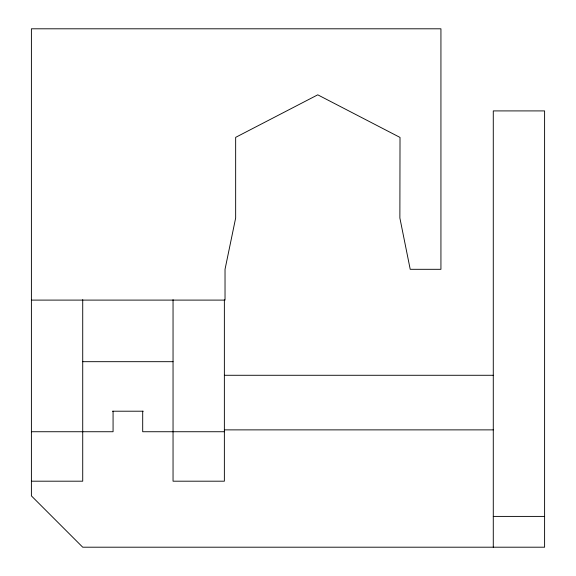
<?xml version="1.0" encoding="UTF-8"?>
<svg xmlns="http://www.w3.org/2000/svg" width="576" height="576" viewBox="0 0 576 576"><rect width="100%" height="100%" fill="white"/><g stroke="black" fill="none" stroke-linecap="round" stroke-linejoin="round"><path stroke-width="0.86" d="M31.399 300.103L225.029 300.103L225.029 269.309L235.656 217.994L235.656 137.354L317.765 94.824L400.018 137.426L399.874 217.994L410.213 269.309L440.935 269.309L440.935 28.8L31.399 28.8L31.399 495.878L82.721 547.2L544.601 547.2L544.601 110.909L493.279 110.909L493.279 547.2M82.721 361.685L173.045 361.685M224.366 375.278L493.279 375.278M112.486 411.206L143.28 411.206M224.366 429.876L493.279 429.876M31.399 431.734L113.069 431.734L113.069 411.206M224.366 431.734L142.697 431.734L142.697 411.206M31.399 481.19L82.721 481.19L82.721 299.664M493.279 516.406L544.601 516.406M224.366 299.851L224.366 481.19L173.045 481.19L173.045 299.664"/></g></svg>
